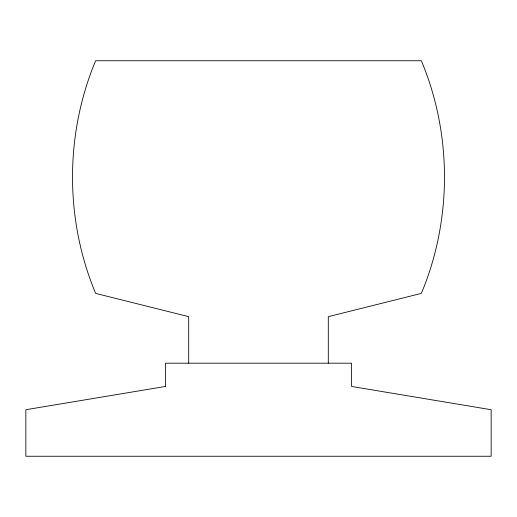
<?xml version="1.0" encoding="UTF-8"?>
<svg xmlns="http://www.w3.org/2000/svg" width="517" height="517" viewBox="0 0 517 517"><rect width="100%" height="100%" fill="white"/><g stroke="black" fill="none" stroke-linecap="round" stroke-linejoin="round"><path stroke-width="0.78" d="M328.295 363.192L328.295 316.663L421.355 293.397C452.181 219.867 452.181 134.278 421.355 60.748L95.645 60.748C64.819 134.278 64.819 219.867 95.645 293.397L188.705 316.663L188.705 363.192M165.44 386.457L25.85 409.722L25.85 456.252L491.15 456.252L491.15 409.722L351.56 386.457L351.56 363.192L165.44 363.192L165.44 386.457"/></g></svg>
